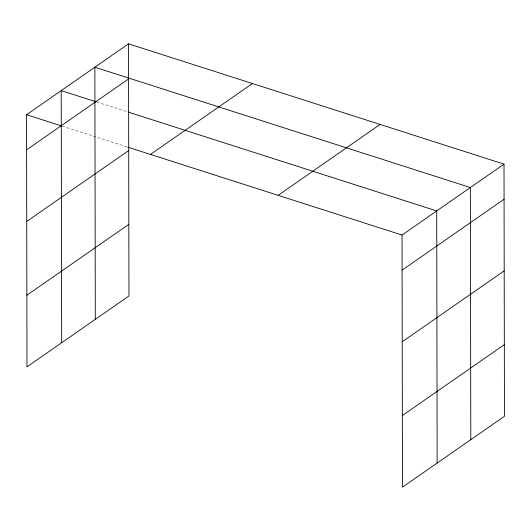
<?xml version="1.0" encoding="UTF-8"?>
<svg xmlns="http://www.w3.org/2000/svg" width="531" height="531" viewBox="0 0 531 531"><rect width="100%" height="100%" fill="white"/><g stroke="black" fill="none" stroke-linecap="round" stroke-linejoin="round"><path stroke-width="0.4" stroke-dasharray="2.65 1.99" d="M97.067 102.105L127.46 111.842M62.399 126.212L127.082 146.934"/><path stroke-width="0.8" d="M128.522 43.821L128.96 295.959L26.988 366.861L26.55 114.723L128.522 43.821L504.012 164.139L504.45 416.277L402.478 487.179L402.04 235.041L504.012 164.139M26.61 149.828L128.582 78.927M26.736 221.447L128.708 150.545M150.459 154.428L252.431 83.526M26.862 295.243L128.834 224.341M278.131 195.335L380.096 124.433M402.1 270.146L504.072 199.244M402.226 341.765L504.198 270.863M402.359 415.561L504.324 344.659M96.29 101.852L61.218 90.615L61.662 342.754M128.243 112.094L436.708 210.933L437.152 463.072M26.55 114.723L61.623 125.96M127.865 147.187L402.04 235.041M470.798 439.675L470.36 187.536L94.87 67.218L95.308 319.357"/></g></svg>
